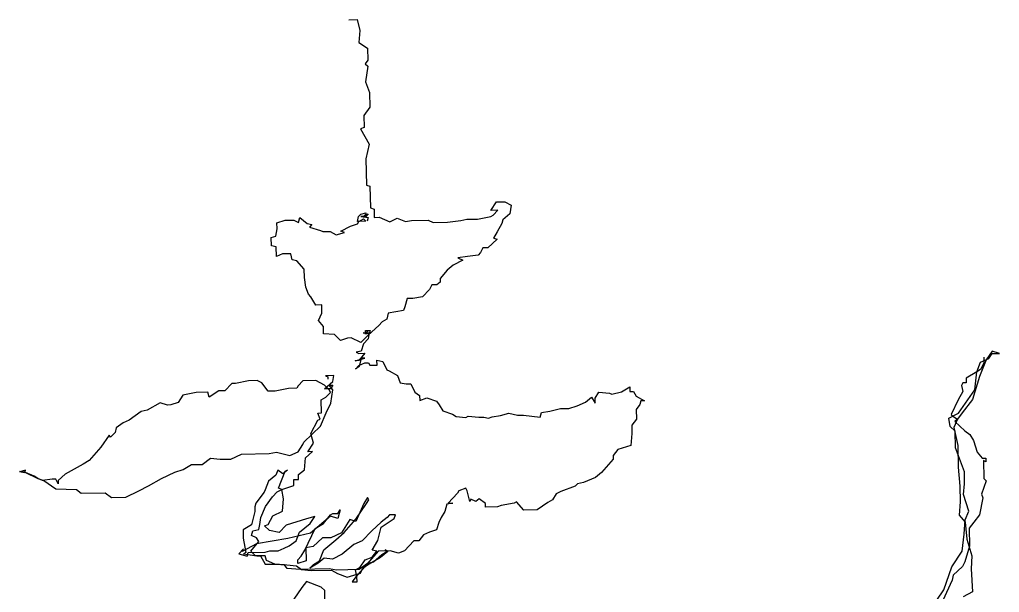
# Model space of a CAD drawing. Extents: x -685 to -403, y -500 to -144.
# Drawn here: x -616.3 to -468.3, y -230.3 to -143.7 of the extents above; entities that cross this region are included whole.
import ezdxf

# ---------------------------------------------------------------- set-up
doc = ezdxf.new("R2010")
doc.units = 0
doc.layers.get('0').update_dxf_attribs({"linetype": 'CONTINUOUS'})

msp = doc.modelspace()

# ---------------------------------------------------------------- linework, layer by layer
at = {"color": 0}
for p, q in [((-566.59, -143.77), (-565.32, -143.75)), ((-565.32, -143.75), (-564.93, -145.38)), ((-564.93, -145.38), (-565.08, -147.19)), ((-565.08, -147.19), (-563.79, -148.08)), ((-563.79, -148.08), (-563.75, -149.89)), ((-563.75, -149.89), (-564.11, -150.44)), ((-564.11, -150.44), (-563.74, -150.8)), ((-563.74, -150.8), (-564.06, -153.17)), ((-564.06, -153.17), (-563.48, -154.79)), ((-563.48, -154.79), (-563.44, -156.97)), ((-563.44, -156.97), (-564.32, -158.25)), ((-564.32, -158.25), (-564.29, -160.07)), ((-564.29, -160.07), (-564.83, -160.26)), ((-564.83, -160.26), (-563.52, -162.6)), ((-563.52, -162.6), (-564.02, -164.78)), ((-564.02, -164.78), (-563.94, -168.78)), ((-563.94, -168.78), (-563.4, -168.95)), ((-563.4, -168.95), (-563.33, -172.22)), ((-545.17, -172.6), (-544.29, -171.31)), ((-544.29, -171.31), (-543.02, -171.29)), ((-543.02, -171.29), (-542.1, -171.82)), ((-565.13, -173.52), (-564.77, -173.15)), ((-564.77, -173.15), (-564.05, -172.96)), ((-564.4, -173.51), (-563.68, -173.13)), ((-564.04, -173.14), (-564.4, -173.51)), ((-564.05, -172.96), (-564.03, -173.68)), ((-563.68, -173.13), (-564.04, -173.5)), ((-564.03, -173.68), (-564.04, -173.14)), ((-563.33, -172.22), (-562.79, -172.39)), ((-562.79, -172.39), (-562.76, -173.66)), ((-544.08, -172.58), (-545.17, -172.6)), ((-544.8, -173.32), (-544.08, -172.58)), ((-542.26, -173.09), (-543.33, -174.02)), ((-542.1, -171.82), (-542.26, -173.09)), ((-577.45, -174.48), (-576.19, -174.09)), ((-577.44, -175.39), (-577.45, -174.48)), ((-576.19, -174.09), (-574.92, -174.07)), ((-574.92, -174.07), (-574.19, -174.42)), ((-574.19, -174.42), (-574.02, -173.69)), ((-574.02, -173.69), (-572.91, -174.57)), ((-572.91, -174.57), (-572.18, -174.74)), ((-566.37, -175), (-565.29, -174.61)), ((-565.29, -174.25), (-565.13, -173.52)), ((-564.02, -174.23), (-565.29, -174.25)), ((-565.29, -174.61), (-565.11, -174.25)), ((-565.11, -174.25), (-564.39, -173.87)), ((-564.04, -173.5), (-564.76, -173.51)), ((-564.76, -173.51), (-563.67, -173.67)), ((-564.39, -173.87), (-564.02, -174.23)), ((-563.67, -173.67), (-563.84, -174.22)), ((-562.76, -173.66), (-562.04, -173.64)), ((-562.04, -173.64), (-560.39, -174.34)), ((-560.39, -174.34), (-559.31, -173.77)), ((-559.31, -173.77), (-558.03, -174.29)), ((-558.03, -174.29), (-557.13, -174.1)), ((-557.13, -174.1), (-554.59, -174.05)), ((-554.59, -174.05), (-553.85, -174.4)), ((-553.85, -174.4), (-551.68, -174.36)), ((-551.68, -174.36), (-549.68, -174.14)), ((-549.68, -174.14), (-548.78, -173.94)), ((-548.78, -173.94), (-547.14, -173.91)), ((-547.14, -173.91), (-545.16, -173.51)), ((-545.16, -173.51), (-544.8, -173.32)), ((-543.5, -174.57), (-544.2, -175.85)), ((-543.33, -174.02), (-543.5, -174.57)), ((-577.6, -176.48), (-577.44, -175.39)), ((-572.18, -174.74), (-572.54, -175.11)), ((-572.54, -175.11), (-570.9, -175.63)), ((-570.9, -175.63), (-570.53, -175.8)), ((-570.53, -175.8), (-569.44, -175.78)), ((-569.44, -175.78), (-568.52, -176.31)), ((-568.52, -176.31), (-567.26, -175.92)), ((-567.81, -175.75), (-566.37, -175)), ((-567.26, -175.92), (-567.81, -175.75)), ((-544.2, -175.85), (-544.73, -176.77)), ((-578.32, -176.67), (-577.6, -176.48)), ((-578.3, -177.94), (-578.32, -176.67)), ((-544.18, -176.94), (-545.61, -178.24)), ((-544.73, -176.77), (-544.18, -176.94)), ((-577.57, -178.11), (-578.3, -177.94)), ((-577.54, -179.56), (-577.57, -178.11)), ((-546.69, -178.98), (-547.04, -179.35)), ((-546.34, -178.25), (-546.69, -178.98)), ((-545.61, -178.24), (-546.34, -178.25)), ((-576.64, -179.18), (-577.54, -179.56)), ((-575.37, -179.16), (-576.64, -179.18)), ((-575.17, -180.06), (-575.37, -179.16)), ((-574.44, -180.23), (-575.17, -180.06)), ((-573.33, -181.48), (-574.44, -180.23)), ((-549.39, -180.12), (-550.83, -180.88)), ((-548.67, -179.57), (-550.12, -179.77)), ((-550.12, -179.77), (-549.39, -180.12)), ((-547.04, -179.35), (-548.67, -179.57)), ((-573.3, -182.75), (-573.33, -181.48)), ((-551.72, -181.62), (-552.79, -182.91)), ((-550.83, -180.88), (-551.72, -181.62)), ((-573.1, -184.2), (-573.3, -182.75)), ((-552.78, -183.46), (-553.31, -183.83)), ((-552.79, -182.91), (-552.78, -183.46)), ((-572.71, -185.28), (-573.1, -184.2)), ((-554.39, -184.57), (-555.46, -185.68)), ((-554.04, -183.84), (-554.39, -184.57)), ((-553.31, -183.83), (-554.04, -183.84)), ((-572.34, -185.64), (-572.71, -185.28)), ((-571.59, -186.9), (-572.34, -185.64)), ((-557.81, -185.91), (-558.15, -187.19)), ((-556.91, -185.89), (-557.81, -185.91)), ((-555.46, -185.68), (-556.91, -185.89)), ((-570.68, -186.88), (-571.59, -186.9)), ((-570.66, -188.15), (-570.68, -186.88)), ((-558.32, -187.74), (-560.68, -188.14)), ((-558.15, -187.19), (-558.32, -187.74)), ((-571.18, -189.25), (-570.66, -188.15)), ((-570.44, -190.14), (-571.18, -189.25)), ((-561.56, -189.43), (-562.09, -189.98)), ((-560.84, -189.05), (-561.56, -189.43)), ((-560.68, -188.14), (-560.84, -189.05)), ((-570.42, -191.23), (-570.44, -190.14)), ((-564.08, -190.75), (-563.35, -190.73)), ((-564.07, -191.29), (-564.08, -190.75)), ((-563.71, -190.74), (-564.07, -191.29)), ((-562.09, -189.98), (-563.7, -191.47)), ((-563.35, -190.73), (-563.52, -191.28)), ((-568.78, -191.38), (-570.42, -191.23)), ((-567.86, -192.27), (-568.78, -191.38)), ((-566.78, -191.89), (-567.86, -192.27)), ((-566.23, -191.88), (-566.78, -191.89)), ((-564.77, -192.58), (-566.23, -191.88)), ((-563.7, -191.47), (-564.77, -192.58)), ((-564.43, -191.12), (-563.52, -191.1)), ((-563.52, -191.28), (-564.43, -191.12)), ((-563.69, -192.01), (-564.4, -192.75)), ((-563.52, -191.1), (-563.69, -192.01)), ((-564.74, -193.85), (-565.47, -194.04)), ((-564.4, -192.75), (-564.74, -193.85)), ((-469.43, -193.87), (-470.31, -195.16)), ((-468.33, -194.21), (-469.43, -193.87)), ((-565.62, -195.32), (-564.18, -194.93)), ((-565.08, -195.31), (-565.62, -195.32)), ((-565.47, -194.04), (-565.1, -194.22)), ((-565.1, -194.22), (-564.19, -194.2)), ((-564.19, -194.2), (-565.08, -195.31)), ((-564.72, -194.94), (-565.06, -196.21)), ((-564.18, -194.93), (-564.72, -194.94)), ((-562.36, -195.25), (-561.45, -195.42)), ((-562.34, -195.98), (-562.36, -195.25)), ((-470.31, -195.16), (-471.35, -197.72)), ((-471.21, -195.54), (-469.95, -194.97)), ((-470.68, -194.8), (-470.66, -195.71)), ((-469.95, -194.97), (-469.42, -194.23)), ((-469.42, -194.23), (-468.33, -194.21)), ((-565.6, -196.59), (-565.07, -196.03)), ((-565.06, -196.21), (-565.6, -196.59)), ((-565.07, -196.03), (-564.17, -195.65)), ((-564.17, -195.65), (-563.62, -195.64)), ((-563.62, -195.64), (-563.43, -196)), ((-563.43, -196), (-562.34, -195.98)), ((-561.45, -195.42), (-560.88, -196.68)), ((-560.88, -196.68), (-560.51, -196.85)), ((-471.73, -197), (-471.21, -195.54)), ((-471.19, -196.63), (-471.73, -197)), ((-470.66, -195.71), (-471.19, -196.63)), ((-568.85, -197.56), (-570.12, -197.58)), ((-570.12, -197.58), (-569.75, -197.75)), ((-569.75, -197.75), (-569.75, -198.12)), ((-569.01, -198.47), (-568.85, -197.56)), ((-560.51, -196.85), (-559.23, -197.56)), ((-559.23, -197.56), (-558.84, -198.64)), ((-471.73, -197), (-473.35, -197.94)), ((-473.35, -197.94), (-473.33, -198.67)), ((-471.35, -197.72), (-472.38, -201.19)), ((-472.04, -199.73), (-471.73, -197)), ((-584.26, -198.75), (-585.33, -199.86)), ((-583.72, -198.74), (-584.26, -198.75)), ((-581.73, -198.34), (-583.72, -198.74)), ((-580.46, -198.32), (-581.73, -198.34)), ((-579.72, -198.67), (-580.46, -198.32)), ((-578.79, -199.92), (-579.72, -198.67)), ((-575.71, -199.5), (-577.7, -199.9)), ((-574.44, -199.48), (-575.71, -199.5)), ((-574.27, -199.11), (-574.44, -199.48)), ((-573.56, -198.37), (-574.27, -199.11)), ((-571.56, -198.33), (-573.56, -198.37)), ((-570.27, -199.03), (-571.56, -198.33)), ((-569.54, -199.75), (-570.27, -199.03)), ((-570.26, -199.58), (-569.01, -198.47)), ((-569.36, -199.56), (-570.26, -199.58)), ((-569.55, -199.02), (-569, -199.01)), ((-568.99, -199.74), (-569.55, -199.02)), ((-569.35, -200.11), (-569.54, -199.75)), ((-569, -199.01), (-569.36, -199.56)), ((-569.32, -201.74), (-568.99, -199.74)), ((-558.84, -198.64), (-557.93, -198.8)), ((-557.93, -198.8), (-557.21, -198.79)), ((-557.21, -198.79), (-556.64, -200.05)), ((-525.41, -200.01), (-524.16, -199.26)), ((-524.16, -199.26), (-524.14, -199.98)), ((-474.52, -203.23), (-472.04, -199.73)), ((-473.88, -198.68), (-474.05, -199.04)), ((-474.05, -199.04), (-473.85, -199.95)), ((-473.33, -198.67), (-473.88, -198.68)), ((-591.67, -200.53), (-592.38, -201.63)), ((-589.68, -200.13), (-591.67, -200.53)), ((-587.87, -200.09), (-589.68, -200.13)), ((-587.67, -200.81), (-587.87, -200.09)), ((-586.24, -199.88), (-587.67, -200.81)), ((-585.33, -199.86), (-586.24, -199.88)), ((-577.7, -199.9), (-578.79, -199.92)), ((-570.78, -201.22), (-570.06, -200.85)), ((-570.74, -203.22), (-570.78, -201.22)), ((-570.06, -200.85), (-569.35, -200.11)), ((-556.64, -200.05), (-555.9, -200.58)), ((-555.9, -200.58), (-555.89, -201.31)), ((-555.89, -201.31), (-554.81, -200.92)), ((-554.81, -200.92), (-553.34, -201.44)), ((-530.83, -201.56), (-529.94, -200.82)), ((-529.94, -200.82), (-529.37, -201.72)), ((-529.39, -200.99), (-528.86, -200.07)), ((-529.37, -201.72), (-529.39, -200.99)), ((-528.86, -200.07), (-527.22, -200.22)), ((-527.22, -200.22), (-526.86, -200.4)), ((-526.86, -200.4), (-525.41, -200.01)), ((-524.14, -199.98), (-523.6, -199.97)), ((-523.6, -199.97), (-523.22, -200.69)), ((-523.22, -200.69), (-521.94, -201.39)), ((-474.55, -201.23), (-475.6, -203.43)), ((-473.85, -199.95), (-474.55, -201.23)), ((-472.38, -201.19), (-473.97, -203.22)), ((-595.1, -201.68), (-597.07, -202.81)), ((-594, -202.02), (-595.1, -201.68)), ((-593.46, -202.01), (-594, -202.02)), ((-592.38, -201.63), (-593.46, -202.01)), ((-570.01, -203.21), (-569.32, -201.74)), ((-553.34, -201.44), (-552.97, -201.98)), ((-552.97, -201.98), (-552.41, -202.87)), ((-536.25, -202.93), (-534.62, -202.54)), ((-534.62, -202.54), (-533.35, -202.52)), ((-533.35, -202.52), (-532.09, -202.13)), ((-532.09, -202.13), (-530.83, -201.56)), ((-522.65, -201.95), (-523.18, -202.69)), ((-523.18, -202.69), (-523.16, -204.14)), ((-522.48, -201.4), (-522.65, -201.95)), ((-521.94, -201.39), (-522.48, -201.4)), ((-597.98, -203), (-599.77, -204.31)), ((-597.07, -202.81), (-597.98, -203)), ((-571.29, -203.23), (-570.74, -203.22)), ((-570.91, -204.13), (-571.29, -203.23)), ((-571.26, -204.32), (-570.91, -204.13)), ((-570.88, -205.22), (-570.01, -203.21)), ((-552.41, -202.87), (-550.95, -203.39)), ((-550.95, -203.39), (-550.4, -203.74)), ((-550.4, -203.74), (-548.94, -203.9)), ((-548.94, -203.9), (-548.58, -203.71)), ((-548.58, -203.71), (-546.95, -203.86)), ((-546.95, -203.86), (-546.22, -203.85)), ((-546.22, -203.85), (-545.49, -204.02)), ((-545.49, -204.02), (-544.95, -203.82)), ((-544.95, -203.82), (-543.68, -203.62)), ((-543.68, -203.62), (-542.42, -203.23)), ((-542.42, -203.23), (-541.14, -203.57)), ((-541.14, -203.57), (-540.23, -203.55)), ((-540.23, -203.55), (-537.69, -203.87)), ((-537.69, -203.87), (-537.52, -203.14)), ((-537.52, -203.14), (-536.25, -202.93)), ((-523.16, -204.14), (-523.87, -205.06)), ((-475.96, -203.98), (-474.52, -203.23)), ((-475.75, -205.25), (-475.96, -203.98)), ((-475.6, -203.43), (-475.23, -203.78)), ((-475.23, -203.78), (-474.68, -204.14)), ((-474.68, -204.14), (-475.2, -205.42)), ((-474.68, -204.14), (-475.04, -204.51)), ((-473.97, -203.22), (-474.68, -204.14)), ((-601.74, -205.44), (-601.91, -206.16)), ((-600.67, -204.69), (-601.74, -205.44)), ((-599.77, -204.31), (-600.67, -204.69)), ((-573.38, -207.63), (-570.88, -205.22)), ((-572.32, -206.33), (-571.26, -204.32)), ((-523.87, -205.06), (-523.84, -206.33)), ((-475.01, -205.96), (-475.75, -205.25)), ((-475.2, -205.42), (-474.61, -208.13)), ((-475.04, -204.51), (-473.56, -205.93)), ((-602.81, -206.55), (-604.05, -208.38)), ((-602.62, -206.9), (-602.81, -206.55)), ((-601.91, -206.16), (-602.62, -206.9)), ((-571.93, -207.78), (-572.32, -206.33)), ((-523.84, -206.33), (-523.99, -208.15)), ((-474.96, -208.5), (-475.01, -205.96)), ((-473.56, -205.93), (-472.82, -206.46)), ((-472.82, -206.46), (-472.26, -207.36)), ((-604.05, -208.38), (-605.83, -210.41)), ((-574.26, -209.09), (-573.56, -207.99)), ((-573.56, -207.99), (-573.38, -207.63)), ((-572.81, -209.07), (-571.93, -207.78)), ((-523.99, -208.15), (-525.97, -208.73)), ((-473.62, -212.11), (-474.96, -208.5)), ((-474.61, -208.13), (-474.54, -211.4)), ((-472.26, -207.36), (-471.68, -209.16)), ((-588.75, -211), (-587.5, -210.07)), ((-587.5, -210.07), (-586.04, -210.22)), ((-584.41, -210.19), (-582.79, -209.44)), ((-582.79, -209.44), (-578.61, -209.36)), ((-578.61, -209.36), (-577.53, -209.16)), ((-577.53, -209.16), (-575.52, -209.66)), ((-575.52, -209.66), (-574.26, -209.09)), ((-573.3, -211.8), (-573.16, -209.98)), ((-573.16, -209.98), (-572.08, -209.05)), ((-572.08, -209.05), (-572.81, -209.07)), ((-525.97, -208.73), (-526.68, -209.65)), ((-526.68, -209.65), (-526.67, -210.2)), ((-471.68, -209.16), (-470.94, -210.06)), ((-470.94, -210.06), (-470.39, -210.05)), ((-470.39, -210.05), (-470.38, -210.59)), ((-606.72, -210.98), (-609.42, -212.48)), ((-605.83, -210.41), (-606.72, -210.98)), ((-591.64, -211.78), (-590.38, -211.03)), ((-590.38, -211.03), (-588.75, -211)), ((-586.04, -210.22), (-584.41, -210.19)), ((-526.67, -210.2), (-528.45, -212.23)), ((-474.54, -211.4), (-474.31, -214.3)), ((-470.75, -210.42), (-470.7, -213.14)), ((-470.38, -210.59), (-470.75, -210.42)), ((-616.33, -212.06), (-615.6, -212.23)), ((-615.42, -212.23), (-616.33, -212.06)), ((-615.42, -211.87), (-616.14, -212.06)), ((-616.14, -212.06), (-615.42, -212.23)), ((-615.6, -212.23), (-615.42, -211.87)), ((-615.42, -212.23), (-613.58, -213.1)), ((-614.13, -212.75), (-615.42, -212.23)), ((-613.58, -213.1), (-614.13, -212.75)), ((-613.58, -213.1), (-612.67, -213.45)), ((-612.85, -213.45), (-613.58, -213.1)), ((-609.42, -212.48), (-610.49, -213.41)), ((-594.88, -213.11), (-592.9, -212.17)), ((-592.9, -212.17), (-591.64, -211.78)), ((-577.64, -212.61), (-578.72, -213.54)), ((-577.3, -211.88), (-577.64, -212.61)), ((-576.56, -212.41), (-577.3, -211.88)), ((-577.24, -214.6), (-576.2, -212.04)), ((-575.84, -211.85), (-576.56, -212.41)), ((-576.2, -212.04), (-575.84, -211.85)), ((-574.2, -212.54), (-573.3, -211.8)), ((-574.18, -213.27), (-574.2, -212.54)), ((-529.34, -212.97), (-531.15, -213.73)), ((-528.45, -212.23), (-529.34, -212.97)), ((-473.59, -213.92), (-473.62, -212.11)), ((-611.4, -213.24), (-612.85, -213.45)), ((-612.67, -213.45), (-610.83, -214.68)), ((-610.86, -213.23), (-611.4, -213.24)), ((-610.48, -213.95), (-610.86, -213.23)), ((-610.49, -213.41), (-610.48, -213.95)), ((-598.3, -214.99), (-596.86, -214.24)), ((-596.86, -214.24), (-594.88, -213.11)), ((-578.72, -213.54), (-579.24, -214.82)), ((-576.7, -214.77), (-574.89, -214.19)), ((-574.91, -213.28), (-574.18, -213.27)), ((-574.89, -214.19), (-574.91, -213.28)), ((-532.41, -214.3), (-534.57, -215.07)), ((-532.05, -213.93), (-532.41, -214.3)), ((-531.15, -213.73), (-532.05, -213.93)), ((-474.31, -214.3), (-474.26, -216.66)), ((-473.74, -215.56), (-473.59, -213.92)), ((-470.33, -213.5), (-471.02, -215.51)), ((-470.7, -213.14), (-470.33, -213.5)), ((-610.83, -214.68), (-607.74, -214.81)), ((-607.74, -214.81), (-607.01, -215.34)), ((-607.01, -215.34), (-603.38, -215.27)), ((-603.38, -215.27), (-602.45, -215.98)), ((-602.45, -215.98), (-600.28, -215.94)), ((-600.28, -215.94), (-598.3, -214.99)), ((-579.41, -215.18), (-580.65, -216.84)), ((-579.24, -214.82), (-579.41, -215.18)), ((-579.19, -217.36), (-578.13, -215.89)), ((-578.13, -215.89), (-577.42, -215.15)), ((-577.42, -215.15), (-576.7, -214.77)), ((-576.7, -214.77), (-577.24, -214.6)), ((-576.49, -216.22), (-576.7, -214.77)), ((-563.78, -215.98), (-564.31, -216.9)), ((-563.6, -216.34), (-563.78, -215.98)), ((-550.18, -215.36), (-551.6, -216.84)), ((-550, -214.99), (-550.18, -215.36)), ((-548.92, -214.61), (-550, -214.99)), ((-548.73, -214.97), (-548.92, -214.61)), ((-548.34, -216.6), (-548.73, -214.97)), ((-535.29, -215.44), (-535.82, -216.36)), ((-534.57, -215.07), (-535.29, -215.44)), ((-472.97, -218.08), (-473.74, -215.56)), ((-470.83, -216.05), (-471.32, -218.6)), ((-471.02, -215.51), (-470.83, -216.05)), ((-580.65, -216.84), (-580.82, -217.39)), ((-580.82, -217.39), (-580.81, -218.11)), ((-579.88, -219), (-579.19, -217.36)), ((-576.64, -218.04), (-576.49, -216.22)), ((-565.54, -219.28), (-563.95, -216.89)), ((-564.31, -216.9), (-565.53, -219.64)), ((-563.95, -216.89), (-563.6, -216.34)), ((-551.78, -217.02), (-552.12, -218.12)), ((-550.88, -216.83), (-551.78, -217.02)), ((-551.6, -216.84), (-550.88, -216.83)), ((-548.17, -216.23), (-548.34, -216.6)), ((-547.43, -216.58), (-548.17, -216.23)), ((-546.89, -216.21), (-547.43, -216.58)), ((-545.97, -216.91), (-546.89, -216.21)), ((-545.96, -217.46), (-545.97, -216.91)), ((-544.15, -217.43), (-545.96, -217.46)), ((-543.61, -217.23), (-544.15, -217.43)), ((-541.62, -216.83), (-543.61, -217.23)), ((-541.26, -216.64), (-541.62, -216.83)), ((-540.15, -217.89), (-541.26, -216.64)), ((-536.54, -216.74), (-538.15, -217.86)), ((-535.82, -216.36), (-536.54, -216.74)), ((-474.26, -216.66), (-474.41, -218.66)), ((-580.81, -218.11), (-581.32, -220.12)), ((-580.05, -220.1), (-579.88, -219)), ((-578.78, -220.07), (-578.07, -218.79)), ((-578.07, -218.79), (-576.64, -218.04)), ((-571.72, -218.85), (-572.98, -219.24)), ((-572.42, -219.95), (-571.72, -218.85)), ((-569.36, -218.81), (-572.4, -221.41)), ((-570.43, -219.92), (-569.36, -218.63)), ((-569.36, -218.63), (-569, -218.44)), ((-568.26, -219.15), (-569.36, -218.81)), ((-569, -218.44), (-568.28, -218.42)), ((-568.28, -218.42), (-567.92, -217.87)), ((-567.92, -217.87), (-568.26, -219.15)), ((-560.82, -219.01), (-561.72, -219.75)), ((-560.47, -218.64), (-560.82, -219.01)), ((-559.56, -218.62), (-560.47, -218.64)), ((-559.73, -219.17), (-559.56, -218.62)), ((-552.12, -218.12), (-552.65, -219.04)), ((-538.15, -217.86), (-540.15, -217.89)), ((-474.41, -218.66), (-473.48, -219.73)), ((-473.49, -219.37), (-472.97, -218.08)), ((-471.32, -218.6), (-472.21, -219.7)), ((-581.32, -220.12), (-582.57, -220.87)), ((-580.21, -220.83), (-580.05, -220.1)), ((-579.32, -220.26), (-578.78, -220.07)), ((-578.58, -220.98), (-579.32, -220.26)), ((-576.05, -220.2), (-577.12, -221.31)), ((-572.98, -219.24), (-576.05, -220.2)), ((-574.03, -221.25), (-572.42, -219.95)), ((-571.68, -220.67), (-570.43, -219.92)), ((-566.44, -219.3), (-567.68, -221.32)), ((-567.31, -221.31), (-565.54, -219.28)), ((-565.53, -219.64), (-566.44, -219.3)), ((-561.72, -219.75), (-563.14, -221.05)), ((-562.21, -222.48), (-561.7, -220.48)), ((-561.7, -220.48), (-559.73, -219.17)), ((-553, -219.77), (-553.34, -220.87)), ((-552.65, -219.04), (-553, -219.77)), ((-473.63, -221.55), (-473.49, -219.37)), ((-473.48, -219.73), (-473.25, -222.27)), ((-472.21, -219.7), (-472.92, -220.63)), ((-582.57, -220.87), (-582.55, -222.14)), ((-581.29, -221.75), (-581.12, -221.02)), ((-580.55, -222.1), (-581.29, -221.75)), ((-581.12, -221.02), (-580.21, -220.83)), ((-577.12, -221.31), (-578.58, -220.98)), ((-572.4, -221.41), (-575.83, -222.2)), ((-574.55, -222.54), (-574.03, -221.25)), ((-573.26, -223.96), (-571.68, -220.67)), ((-567.68, -221.32), (-569.3, -222.07)), ((-568.56, -222.42), (-567.31, -221.31)), ((-563.14, -221.05), (-564.57, -222.53)), ((-555.33, -221.63), (-556.03, -222.55)), ((-554.43, -221.25), (-555.33, -221.63)), ((-553.34, -220.87), (-554.43, -221.25)), ((-473.94, -224.09), (-473.63, -221.55)), ((-472.92, -220.63), (-472.87, -223.35)), ((-580.54, -223.01), (-582.69, -224.14)), ((-582.55, -222.14), (-582.15, -224.31)), ((-581.42, -224.12), (-580.18, -222.64)), ((-580.18, -222.64), (-580.55, -222.1)), ((-575.83, -222.2), (-580.54, -223.01)), ((-576.35, -223.66), (-575.63, -223.28)), ((-575.63, -223.28), (-574.55, -222.54)), ((-572, -223.4), (-573.08, -223.6)), ((-570.57, -222.1), (-572, -223.4)), ((-569.3, -222.07), (-570.57, -222.1)), ((-570.35, -223.91), (-568.56, -222.42)), ((-565.83, -223.1), (-567.62, -224.58)), ((-564.57, -222.53), (-565.83, -223.1)), ((-563.09, -223.95), (-562.21, -222.48)), ((-556.76, -222.56), (-558.19, -224.04)), ((-556.03, -222.55), (-556.76, -222.56)), ((-472.87, -223.35), (-473.55, -225.72)), ((-473.25, -222.27), (-472.48, -224.79)), ((-582.52, -223.77), (-583.23, -224.51)), ((-583.23, -224.51), (-581.95, -224.85)), ((-582.69, -224.14), (-582.52, -223.77)), ((-582.15, -224.31), (-582.5, -224.5)), ((-582.5, -224.5), (-580.5, -224.83)), ((-581.95, -224.85), (-581.78, -224.31)), ((-581.78, -224.31), (-579.24, -224.26)), ((-580.68, -224.83), (-581.42, -224.12)), ((-579.23, -224.8), (-580.68, -224.83)), ((-580.5, -224.83), (-579.96, -224.82)), ((-579.96, -224.82), (-579.21, -226.07)), ((-579.24, -224.26), (-578.52, -224.06)), ((-579.04, -225.52), (-579.23, -224.8)), ((-578.52, -224.06), (-577.25, -224.04)), ((-577.25, -224.04), (-576.35, -223.66)), ((-574.32, -225.44), (-573.78, -224.88)), ((-573.78, -224.88), (-573.26, -223.96)), ((-573.08, -223.6), (-573.04, -225.59)), ((-571.05, -225.56), (-570.35, -223.91)), ((-567.62, -224.58), (-569.05, -225.34)), ((-562.18, -224.12), (-565.55, -227.99)), ((-562.36, -224.12), (-563.09, -223.95)), ((-563.07, -225.04), (-562.36, -224.12)), ((-561.62, -224.65), (-562.87, -225.77)), ((-560.36, -224.08), (-562.18, -224.12)), ((-561.8, -225.02), (-560.73, -224.09)), ((-560.73, -224.09), (-561.62, -224.65)), ((-561.09, -223.92), (-560.73, -224.09)), ((-560.73, -224.09), (-561.09, -223.92)), ((-559.09, -224.42), (-560.36, -224.08)), ((-558.19, -224.04), (-559.09, -224.42)), ((-475.53, -226.48), (-473.94, -224.09)), ((-472.48, -224.79), (-472.62, -226.79)), ((-579.21, -226.07), (-577.76, -226.05)), ((-577.76, -226.05), (-579.04, -225.52)), ((-576.3, -226.2), (-577.76, -226.05)), ((-577.76, -226.05), (-575.94, -226.19)), ((-575.93, -226.74), (-576.3, -226.2)), ((-575.94, -226.19), (-574.48, -226.35)), ((-574.48, -226.35), (-573.75, -226.88)), ((-574.31, -225.98), (-574.32, -225.44)), ((-573.04, -225.59), (-574.31, -225.98)), ((-571.22, -225.92), (-572.48, -226.67)), ((-572.48, -226.67), (-571.94, -226.12)), ((-571.94, -226.12), (-571.05, -225.56)), ((-570.33, -225.18), (-571.22, -225.92)), ((-569.05, -225.34), (-570.33, -225.18)), ((-563.78, -225.96), (-565.03, -226.9)), ((-564.86, -226.53), (-564.15, -225.43)), ((-564.49, -226.7), (-563.77, -226.15)), ((-564.15, -225.43), (-563.07, -225.04)), ((-562.87, -225.77), (-563.78, -225.96)), ((-563.77, -226.15), (-561.8, -225.02)), ((-473.55, -225.72), (-473.9, -226.45)), ((-573.93, -226.88), (-575.93, -226.74)), ((-569.57, -226.8), (-573.93, -226.88)), ((-573.75, -226.88), (-572.29, -227.03)), ((-572.29, -227.03), (-569.2, -226.97)), ((-568.48, -226.96), (-569.57, -226.8)), ((-569.2, -226.97), (-568.29, -227.5)), ((-565.03, -226.9), (-568.48, -226.96)), ((-568.29, -227.5), (-566.83, -228.02)), ((-566.83, -228.02), (-564.84, -227.44)), ((-565.58, -226.91), (-564.86, -226.53)), ((-565.37, -227.99), (-565.58, -226.91)), ((-564.84, -227.44), (-564.49, -226.7)), ((-476.74, -229.96), (-475.53, -226.48)), ((-475.33, -227.75), (-475.49, -228.48)), ((-473.9, -226.45), (-475.33, -227.75)), ((-472.62, -226.79), (-472.38, -230.24)), ((-572.99, -228.68), (-573.69, -229.6)), ((-570.79, -229.55), (-572.99, -228.68)), ((-565.55, -227.99), (-566.09, -228.73)), ((-566.09, -228.73), (-565.36, -228.72)), ((-565.36, -228.72), (-565.37, -227.99)), ((-475.49, -228.48), (-476.89, -231.59)), ((-573.69, -229.6), (-575.46, -232.17)), ((-570.24, -230.08), (-570.79, -229.55)), ((-570.18, -232.8), (-570.24, -230.08)), ((-478.86, -233.08), (-476.74, -229.96)), ((-472.38, -230.24), (-473.81, -230.99))]:
    msp.add_line(p, q, dxfattribs=at)

doc.saveas('drawing.dxf')
